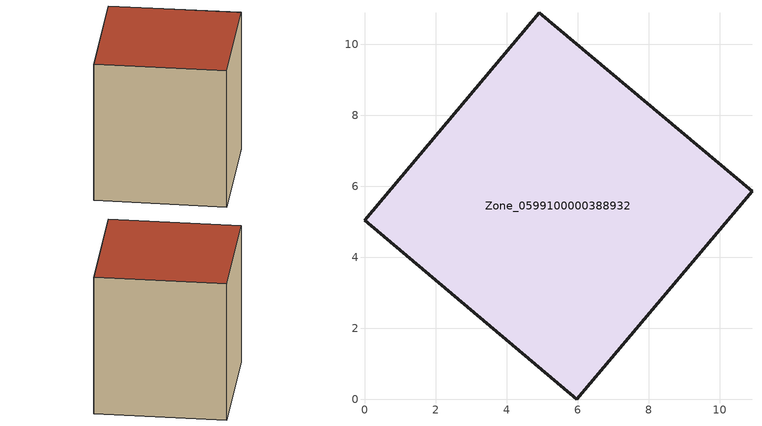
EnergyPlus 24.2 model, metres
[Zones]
Zone_0599100000388932
 floor ground (C_G): 4.92,10.88 10.91,5.86 5.97,0 0,5.04 z0.14
 wall outside (C_F): 10.91,5.86 4.92,10.88 0,5.04 5.97,0 10.91,5.86 z0.14:9.04
 roof outside (C_R): 0,5.04 5.97,0 10.91,5.86 4.92,10.88 z9.04
[BUILDING]
Pand.0599100000388932: North Axis=0; Terrain=City; Loads Convergence Tolerance Value=0.04; Temperature Convergence Tolerance Value=0.4; Solar Distribution=FullExterior; Maximum Number of Warmup Days=25; Minimum Number of Warmup Days=1
[Site:Location]
Rotterdam.The.Hague.AP_ZH_NLD Design_Conditions: Latitude=51.96; Longitude=4.45; Time Zone=1; Elevation=-4.5
[SITE:GROUNDTEMPERATURE:BUILDINGSURFACE]
18, 18, 18, 18, 18, 18, 18, 18, 18, 18, 18, 18
[MATERIAL] Thermal Absorptance=0.9; Solar Absorptance=0.7; Visible Absorptance=0.7
Name | Roughness | Thickness | Conductivity | Density | Specific Heat
G.D.1992-2005 | MediumSmooth | 0.15 | 0.06 | 540 | 1210
F.D.1992-2005 | Rough | 0.3 | 0.12 | 1920 | 840
R.D.1992-2005 | MediumRough | 0.2 | 0.08 | 1500 | 1000
[CONSTRUCTION]
C_G: G.D.1992-2005
C_F: F.D.1992-2005
C_R: R.D.1992-2005
[ZONE]
Zone_0599100000388932: Type=1; Multiplier=1; Ceiling Height=Autocalculate; Volume=Autocalculate; Floor Area=autocalculate; Part of Total Floor Area=Yes
[ZONEINFILTRATION:DESIGNFLOWRATE]
Infil_Zone_0599100000388932: Zone or ZoneList or Space or SpaceList=Zone_0599100000388932; Schedule=AlwaysOn; Design Flow Rate Calculation Method=Flow/Area; Flow Rate per Floor Area=0.0021; Constant Term Coefficient=1; Temperature Term Coefficient=0; Velocity Term Coefficient=0; Velocity Squared Term Coefficient=0
[HVACTEMPLATE:ZONE:IDEALLOADSAIRSYSTEM]
Zone_0599100000388932: Maximum Heating Supply Air Temperature=50; Minimum Cooling Supply Air Temperature=13; Maximum Heating Supply Air Humidity Ratio=0.0156; Minimum Cooling Supply Air Humidity Ratio=0.0077; Heating Limit=NoLimit; Cooling Limit=NoLimit; Dehumidification Control Type=ConstantSensibleHeatRatio; Cooling Sensible Heat Ratio=0.7; Dehumidification Setpoint=60; Humidification Control Type=None; Humidification Setpoint=30; Outdoor Air Method=None; Outdoor Air Flow Rate per Person=0.00944; Outdoor Air Flow Rate per Zone Floor Area=0; Outdoor Air Flow Rate per Zone=0; Demand Controlled Ventilation Type=None; Outdoor Air Economizer Type=NoEconomizer; Heat Recovery Type=None; Sensible Heat Recovery Effectiveness=0.7; Latent Heat Recovery Effectiveness=0.65
[ZONECONTROL:THERMOSTAT]
ThermostatControl_Zone_0599100000388932: Zone or ZoneList=Zone_0599100000388932; Control Type Schedule=DualSetpointControlType; Control 1=Thermostat_Zone_0599100000388932; Temperature Difference Between Cutout And Setpoint=0
[THERMOSTATSETPOINT:DUALSETPOINT]
Thermostat_Zone_0599100000388932: Heating Setpoint Temperature Schedule=HeatingSetpoint_Zone_0599100000388932; Cooling Setpoint Temperature Schedule=CoolingSetpoint_Zone_0599100000388932
[SCHEDULE:COMPACT]
HeatingSetpoint_Zone_0599100000388932: Through: 12/31, For: AllDays, Until: 24:00, 21
CoolingSetpoint_Zone_0599100000388932: Through: 12/31, For: AllDays, Until: 24:00, 24
DualSetpointControlType: Through: 12/31, For: AllDays, Until: 24:00, 4
AlwaysOn: Through: 12/31, For: AllDays, Until: 24:00, 1
